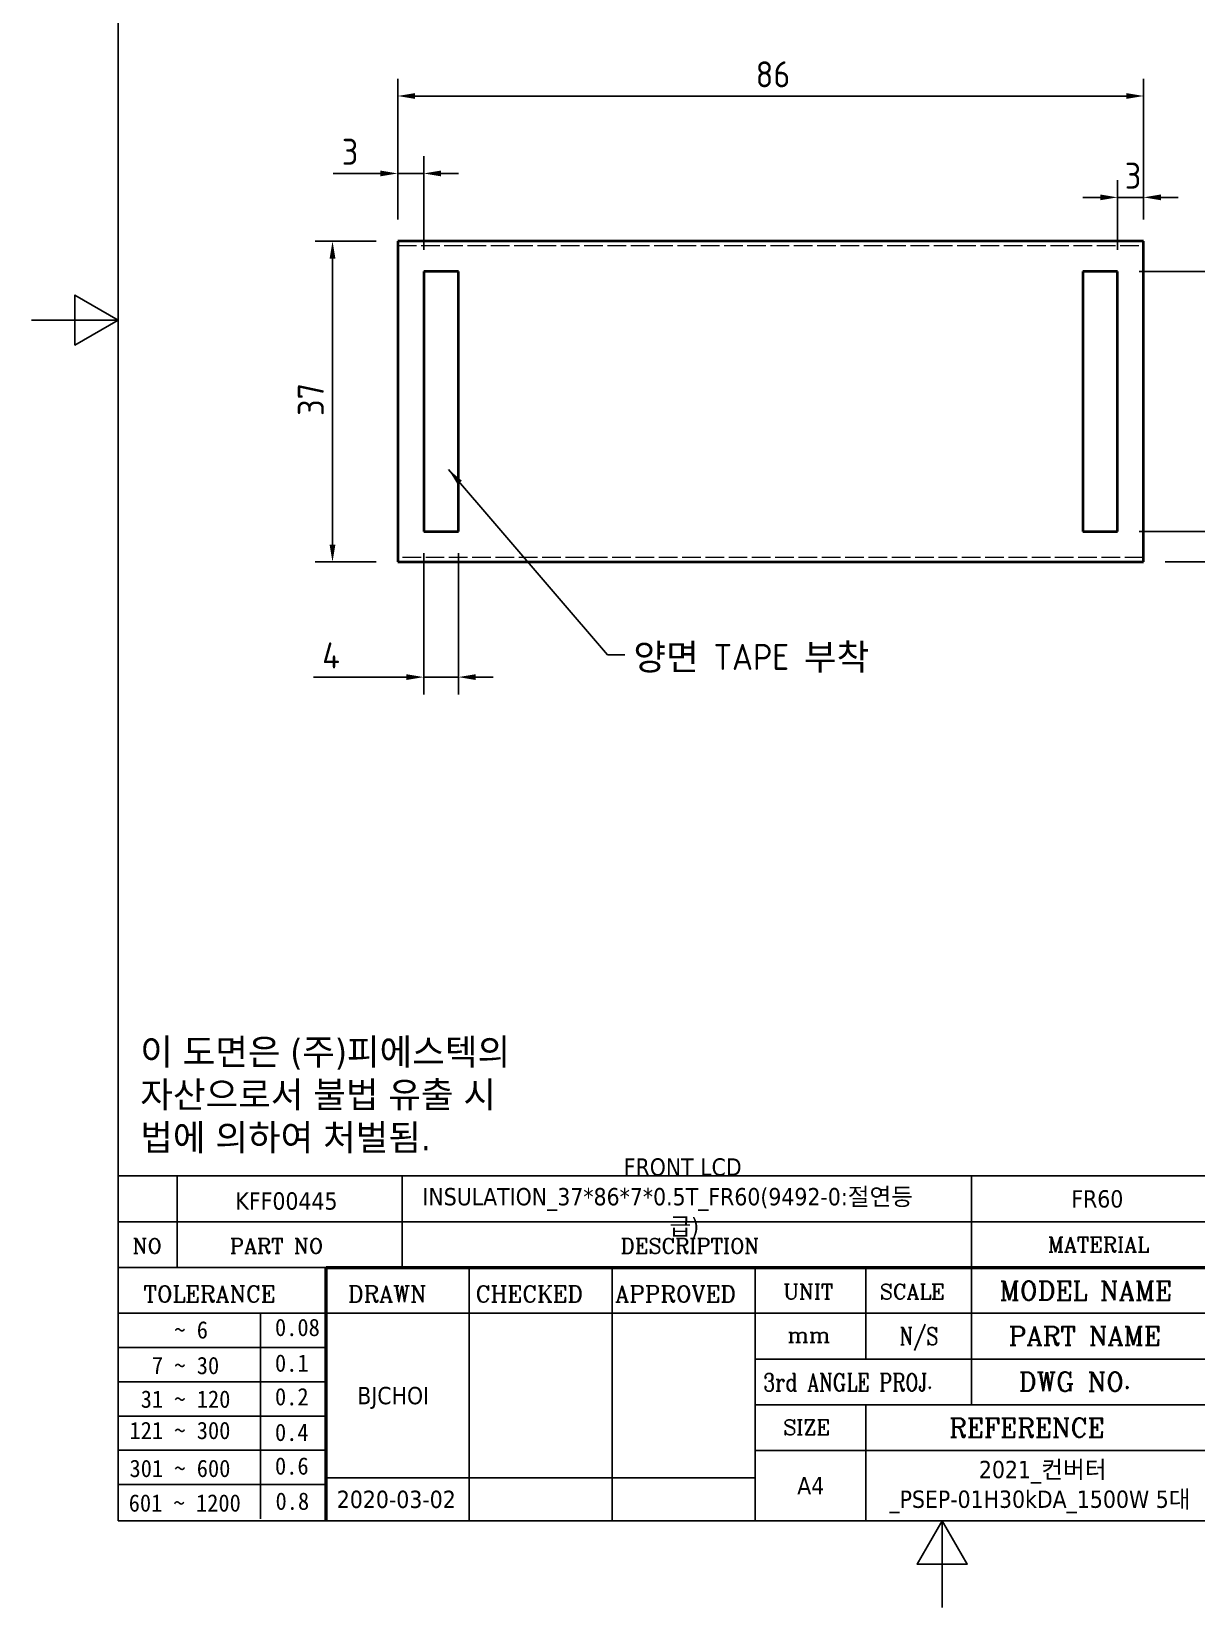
# Model space of a CAD drawing. Header units: millimetres. Extents: x 0 to 210, y 0 to 297.
# Drawn here: x 0 to 134.3, y 0 to 181.8 of the extents above; entities that cross this region are included whole.
import ezdxf
from ezdxf.enums import TextEntityAlignment as Align

# ---------------------------------------------------------------- set-up
doc = ezdxf.new("R2010")
doc.units = ezdxf.units.MM
doc.linetypes.add('DASHED', pattern=[0.2067, 0.1654, -0.0413])
doc.layers.get('0').update_dxf_attribs({"color": 3, "lineweight": 25})
for name, color, linetype, lineweight in [('가려진 것(ISO)', 2, 'DASHED', 18), ('가시적인 것(ISO)', 3, 'Continuous', 40), ('경계(ISO)', 7, 'Continuous', 25), ('기호(ISO)', 5, 'Continuous', 25), ('제목(ISO)', 5, 'Continuous', 50), ('치수(ISO)', 2, 'Continuous', 25)]:
    doc.layers.add(name, color=color, linetype=linetype, lineweight=lineweight)
doc.styles.add('HAN_291', font='')
doc.styles.add('ISO ProportionalPSTEK', font='isocp.shx')
doc.styles.add('RC_284', font='ROMANC.shx')
doc.styles.add('RC_287', font='ROMANC.shx')
doc.styles.add('RC_292', font='ROMANC.shx')
doc.styles.add('문자 텍스트_PSTEK_POSCO', font='isocp.shx')
doc.styles.add('치수 텍스트_PSTEK_POSCO', font='isocp.shx')
doc.styles.add('텍스트 스타일198', font='tahoma.ttf')
doc.styles.add('텍스트 스타일333', font='ROMANC.shx', dxfattribs={"width": 0.800000011920929})
doc.styles.get('HAN_291').set_extended_font_data('GulimChe')
doc.dimstyles.new('PSTEK$7', dxfattribs={"dimtxt": 2.5, "dimasz": 2, "dimexe": 1, "dimexo": 1, "dimgap": 1, "dimtad": 1, "dimrnd": 1e-08, "dimdsep": 46, "dimtxsty": 'ISO ProportionalPSTEK', "dimblk": 'Filled-1', "dimcen": 0.09, "dimdle": 10, "dimclrd": 3, "dimclre": 3, "dimclrt": 1, "dimadec": 1, "dimazin": 2, "dimtfac": 1, "dimtmove": 0, "dimatfit": 3, "dimfxl": 0, "dimtolj": 1, "dimlwd": -1, "dimlwe": -1, "dimarcsym": 0})
doc.dimstyles.new('PSTEK-01', dxfattribs={"dimtxt": 3, "dimasz": 2, "dimexe": 2, "dimexo": 2.5, "dimgap": 1, "dimtad": 1, "dimrnd": 1e-08, "dimdsep": 46, "dimtxsty": '치수 텍스트_PSTEK_POSCO', "dimcen": 0.09, "dimdle": 10, "dimclrd": 7, "dimclre": 7, "dimclrt": 2, "dimadec": 1, "dimazin": 2, "dimtfac": 1, "dimtmove": 0, "dimatfit": 3, "dimfxl": 0, "dimtolj": 1, "dimlwd": -1, "dimlwe": -1, "dimarcsym": 0})

# ---------------------------------------------------------------- blocks, each defined once
blk = doc.blocks.new('경계 Default Border')
at = {"layer": '경계(ISO)', "flags": 128}
for points in [[(10, 10), (10, 287.0000076293945), (200, 287.0000076293945), (200, 10), (10, 10)], [(0, 148.5000038146973), (10, 148.5000038146973), (5, 151.3867473602295), (5, 145.6132507324219), (10, 148.5000038146973)], [(105, 0), (105, 10), (102.1132469177246, 5), (107.8867530822754, 5), (105, 10)]]:
    blk.add_lwpolyline(points, dxfattribs=at)
blk = doc.blocks.new('제목 블록 PSTEK')
at = {"color": 180}
for p, q in [((182.475792979055, 11.79100474011392), (182.4757929790549, 51.56524660363496)), ((182.4757929790549, 51.56524660363496), (372.4757929537551, 51.56524660363496)), ((189.2651435055721, 51.56524660363496), (189.2651435055722, 41.00524660363494)), ((215.2152739891528, 41.00524660363494), (215.2152739891528, 51.56524660363496)), ((280.8758854511282, 51.56524660363496), (280.8758854511282, 41.00524660363494)), ((182.475792979055, 46.2852466036349), (372.4757929537551, 46.28524660363492)), ((182.475792979055, 41.00524660363493), (206.451475290024, 41.00524660363493)), ((222.9401812389276, 11.79100474011392), (222.9401812389276, 41.00524660363494)), ((239.4288871878316, 11.79100474011392), (239.4288871878316, 41.00524660363494)), ((255.9175931367356, 11.79100474011392), (255.9175931367356, 41.00524660363494)), ((268.6918866058747, 41.00524660363494), (268.6918866058747, 30.44524660363498)), ((280.8758854511282, 41.00524660363494), (280.8758854511282, 25.16524660363502)), ((182.475792979055, 35.72524660363497), (206.451475290024, 35.72524660363497)), ((198.8621818849491, 12.02524660363491), (198.8621818849491, 35.72524660363497)), ((206.451475290024, 35.72524660363497), (372.4757929537551, 35.72524660363497)), ((182.475792979055, 31.77524660363492), (206.451475290024, 31.77524660363492)), ((255.917593136736, 30.44524660363498), (372.4757929537552, 30.44524660363501)), ((182.475792979055, 27.82524660363487), (206.451475290024, 27.82524660363487)), ((182.475792979055, 23.87524660363505), (206.451475290024, 23.87524660363505)), ((255.9175931367359, 25.16524660363502), (372.4757929537552, 25.165246603635)), ((268.6918866058744, 25.16524660363502), (268.6918866058744, 11.79100474011392)), ((182.475792979055, 19.92524660363478), (206.451475290024, 19.92524660363478)), ((255.9175931367359, 19.88524660363481), (310.0881549537553, 19.88524660363481)), ((206.451475290024, 16.74100474011396), (255.9175931367359, 16.74100474011396)), ((182.475792979055, 15.97524660363496), (206.451475290024, 15.97524660363496)), ((182.475792979055, 11.79100474011392), (372.4757929537551, 11.79100474011389))]:
    blk.add_line(p, q, dxfattribs=at)
at = {"color": 7, "lineweight": 50}
for p, q in [((206.4514752900237, 11.79100474011392), (206.4514752900237, 41.00524660363494)), ((206.451475290024, 41.00524660363494), (372.4757929537551, 41.00524660363496))]:
    blk.add_line(p, q, dxfattribs=at)
at = {"layer": '제목(ISO)', "lineweight": 18}
blk.add_line((182.475792979055, 35.72500474011393), (182.475792979055, 11.79100474011392), dxfattribs=at)
at = {"color": 2}
for s, height, style, p in [('NO', 1.742399930953979, 'RC_284', (184.135398793432, 42.62317362549192)), ('PART NO', 1.742399930953979, 'RC_284', (195.3359407378685, 42.62317362549192)), ('DESCRIPTION', 1.742399930953979, 'RC_284', (240.4025565652523, 42.62317362549192)), (' TOLERANCE', 1.899999976158142, 'RC_287', (184.0872874387979, 37.00893196870329)), ('DRAWN', 1.899999976158142, 'RC_287', (208.9766620976279, 37.00893196870329)), ('CHECKED', 1.899999976158142, 'RC_287', (223.6856844514997, 37.00893196870329)), ('APPROVED', 1.899999976158142, 'RC_287', (239.7795453577791, 37.00893196870329)), ('UNIT', 1.742399930953979, 'RC_284', (259.1652673287452, 37.34317362549218)), ('SCALE', 1.742399930953979, 'RC_284', (270.2934779252897, 37.34317362549218)), ('MODEL NAME', 2.178000062704086, 'RC_292', (284.096330289083, 37.25462520371384)), ('    ~ 6', 2.000000029802322, 'HAN_291', (183.7721304966814, 32.8176515608431)), ('0.08', 2.000000029802322, 'HAN_291', (200.5467345600617, 33.09873600004101)), ('mm', 1.742399930953979, 'RC_284', (259.6505418159997, 32.3543089683787)), ('PART NAME', 2.178000062704086, 'RC_292', (285.1416959765849, 32.03045329421792)), ('0.1', 2.000000029802322, 'HAN_291', (200.5467345600617, 28.98646558742206)), ('  7 ~ 30', 2.000000029802322, 'HAN_291', (183.7721304966814, 28.70538114822415)), (' DWG NO.', 2.178000062704086, 'RC_292', (284.8124284083233, 26.75045329421772)), (' 31 ~ 120', 2.000000029802322, 'HAN_291', (183.7721304966814, 24.82628181916237)), ('0.2', 2.000000029802322, 'HAN_291', (200.5467345600617, 25.10736625836028)), ('121 ~ 300', 2.000000029802322, 'HAN_291', (183.7721304966814, 21.21401206133254)), ('0.4', 2.000000029802322, 'HAN_291', (200.5467345600617, 20.99509650053045)), ('SIZE', 1.742399930953979, 'RC_284', (259.1652673287452, 21.69497768947366)), ('REFERENCE', 2.178000062704086, 'RC_292', (278.2741065029841, 21.43214925458022)), ('301 ~ 600', 2.000000029802322, 'HAN_291', (183.7721304966814, 16.83491273227077)), ('0.6', 2.000000029802322, 'HAN_291', (200.5467345600617, 17.11599717146868)), ('601 ~ 1200', 2.000000029802322, 'HAN_291', (183.6802025156883, 12.84759660881125)), ('0.8', 2.000000029802322, 'HAN_291', (200.6097246063884, 13.05732192299702))]:
    blk.add_text(s, height=height, dxfattribs=dict(at, style=style)).set_placement(p)
at = {"color": 2, "style": 'RC_284'}
blk.add_text('MATERIAL', height=1.742399930953979, dxfattribs=at).set_placement((295.4820202024417, 43.64524660363492), align=Align.MIDDLE_CENTER)
at = {"color": 7, "style": '텍스트 스타일333', "width": 0.7999999523162842}
blk.add_text('N/S', height=2.000000029802322, dxfattribs=at).set_placement((274.7838860285014, 33.08524660363496), align=Align.MIDDLE_CENTER)
at = {"color": 2, "style": '텍스트 스타일333', "width": 0.7999999523162842}
blk.add_text('3rd ANGLE PROJ.', height=2.000000029802322, dxfattribs=at).set_placement((256.8430306642954, 26.76148381654429))
at = {"layer": '제목(ISO)', "color": 7, "style": '텍스트 스타일198'}
for tag, p in [('설명_001', (240.762314765382, 51.60193794445095)), ('부품_번호_001', (195.9911785554453, 47.68071419841495)), ('설명_002', (217.5464315162406, 48.17805870579944)), ('재질_001', (292.3638200418054, 47.92591818687281)), ("3._Q'TY_001", (312.7051684940307, 47.92188863680521)), ('질량\\P3;_001', (350.3046145979153, 48.1643332325385)), ('설명_003', (246.01907660789, 44.75473205087484)), ('1._MODEL_NAME_001', (326.2265096999781, 37.52172745615292)), ('제목_001', (333.5584662743366, 32.12134217035067)), ('설계자_001', (210.0322956529191, 25.23312566343435)), ('부품_번호_001', (334.6504188086772, 26.80591818687283)), ('프로젝트_001', (281.7143245048521, 16.70626985185461)), ('시트_크기_001', (260.7634369704525, 14.8381256569732)), ('작성_날짜_001', (207.6770236384131, 13.26600473167383)), ('프로젝트_002', (271.3899446543797, 13.2823906132031))]:
    blk.add_attdef(tag, p, '', height=2.000000029802322, dxfattribs=at)
for tag, p in [('4._COLOR', (327.6805273250926, 48.92524660363493)), ('점검자', (231.1845342133799, 26.23312567187446)), ('엔지니어링_승인자', (247.673240162284, 26.23312567187446)), ('점검_날짜', (231.1845342133799, 14.26600474011394)), ('엔지니어링_승인_날짜', (247.6732401622839, 14.26600474011394))]:
    blk.add_attdef(tag, text='', height=2.000000029802322, dxfattribs=at).set_placement(p, align=Align.MIDDLE_CENTER)
blk = doc.blocks.new('Filled-1')
at = {"color": 0}
for p, q in [((0, 0), (-1, 0.1666666666666667)), ((-1, 0.1666666666666667), (-1, -0.1666666666666667)), ((-1, 0), (0, 0)), ((-1, -0.1666666666666667), (0, 0))]:
    blk.add_line(p, q, dxfattribs=at)
at = {"color": 0, "flags": 128}
blk.add_lwpolyline([(-1, -0.1666666666666667), (0, 0), (-1, 0.1666666666666667), (-1, -0.1666666666666667)], dxfattribs=at)
at = {"color": 0}
blk.add_solid([(-1, -0.1666666666666667), (0, 0), (-1, 0.1666666666666667), (-1, -0.1666666666666667)], dxfattribs=at)
blk = doc.blocks.new('*D21')
at = {"layer": 'Defpoints', "color": 0, "transparency": 16777216}
for p in [(125.2223853188437, 124.0979247025109), (128.2223853188437, 120.5979247025109), (141.879536809855, 120.5979247025109)]:
    blk.add_point(p, dxfattribs=at)
at = {"layer": '치수(ISO)', "color": 7, "transparency": 16777216}
for p, q in [((141.879536809855, 126.0979247025109), (141.879536809855, 128.0979247025109)), ((127.7223853188437, 124.0979247025109), (143.879536809855, 124.0979247025109)), ((141.879536809855, 124.0979247025109), (141.879536809855, 120.5979247025109)), ((130.7223853188437, 120.5979247025109), (143.879536809855, 120.5979247025109)), ((141.879536809855, 118.5979247025109), (141.879536809855, 108.7651068628988))]:
    blk.add_line(p, q, dxfattribs=at)
for points in [[(141.5462034765216, 126.0979247025109), (142.2128701431883, 126.0979247025109), (141.879536809855, 124.0979247025109)], [(141.5462034765216, 118.5979247025109), (142.2128701431883, 118.5979247025109), (141.879536809855, 120.5979247025109)]]:
    blk.add_solid(points, dxfattribs=at)
at = {"layer": '치수(ISO)', "color": 2, "transparency": 16777216, "insert": (139.379536809855, 109.7651068628988), "char_height": 3, "attachment_point": 4, "rotation": 90, "style": '치수 텍스트_PSTEK_POSCO'}
blk.add_mtext('\\A1;3.5', dxfattribs=at)
blk = doc.blocks.new('*D22')
at = {"layer": 'Defpoints', "color": 0, "transparency": 16777216}
for p in [(125.2223853188437, 154.0979247025109), (125.2223853188437, 124.0979247025109), (141.879536809855, 124.0979247025109)]:
    blk.add_point(p, dxfattribs=at)
at = {"layer": '치수(ISO)', "color": 7, "transparency": 16777216}
for p, q in [((127.7223853188437, 154.0979247025109), (143.879536809855, 154.0979247025109)), ((141.879536809855, 152.0979247025109), (141.879536809855, 126.0979247025109)), ((127.7223853188437, 124.0979247025109), (143.879536809855, 124.0979247025109))]:
    blk.add_line(p, q, dxfattribs=at)
for points in [[(141.5462034765216, 152.0979247025109), (142.2128701431883, 152.0979247025109), (141.879536809855, 154.0979247025109)], [(141.5462034765216, 126.0979247025109), (142.2128701431883, 126.0979247025109), (141.879536809855, 124.0979247025109)]]:
    blk.add_solid(points, dxfattribs=at)
at = {"layer": '치수(ISO)', "color": 2, "transparency": 16777216, "insert": (139.379536809855, 137.4467436001486), "char_height": 3, "attachment_point": 4, "rotation": 90, "style": '치수 텍스트_PSTEK_POSCO'}
blk.add_mtext('\\A1;30', dxfattribs=at)
blk = doc.blocks.new('*D23')
at = {"layer": 'Defpoints', "color": 0, "transparency": 16777216}
for p in [(34.70383374527405, 157.5979247025109), (42.22238531884368, 157.5979247025109), (42.22238531884369, 120.5979247025109)]:
    blk.add_point(p, dxfattribs=at)
at = {"layer": '치수(ISO)', "color": 7, "transparency": 16777216}
for p, q in [((39.72238531884368, 157.5979247025109), (32.70383374527405, 157.5979247025109)), ((34.70383374527405, 122.5979247025109), (34.70383374527405, 155.5979247025109)), ((39.72238531884369, 120.5979247025109), (32.70383374527405, 120.5979247025109))]:
    blk.add_line(p, q, dxfattribs=at)
for points in [[(34.37050041194072, 155.5979247025109), (35.03716707860739, 155.5979247025109), (34.70383374527405, 157.5979247025109)], [(34.37050041194071, 122.5979247025109), (35.03716707860738, 122.5979247025109), (34.70383374527405, 120.5979247025109)]]:
    blk.add_solid(points, dxfattribs=at)
at = {"layer": '치수(ISO)', "color": 2, "transparency": 16777216, "insert": (32.20383374527403, 137.4479247025108), "char_height": 3, "attachment_point": 4, "rotation": 90, "style": '치수 텍스트_PSTEK_POSCO'}
blk.add_mtext('\\A1;37', dxfattribs=at)
blk = doc.blocks.new('*D24')
at = {"layer": 'Defpoints', "color": 0, "transparency": 16777216}
for p in [(45.22238531884369, 124.0979247025109), (49.22238531884369, 124.0979247025109), (49.22238531884369, 107.3167097582332)]:
    blk.add_point(p, dxfattribs=at)
at = {"layer": '치수(ISO)', "color": 7, "transparency": 16777216}
for p, q in [((45.22238531884369, 121.5979247025109), (45.22238531884369, 105.3167097582332)), ((49.22238531884369, 121.5979247025109), (49.22238531884369, 105.3167097582332)), ((43.22238531884369, 107.3167097582332), (32.52376655784925, 107.3167097582332)), ((49.22238531884369, 107.3167097582332), (45.22238531884369, 107.3167097582332)), ((51.22238531884369, 107.3167097582332), (53.22238531884369, 107.3167097582332))]:
    blk.add_line(p, q, dxfattribs=at)
for points in [[(43.22238531884369, 107.6500430915665), (43.22238531884369, 106.9833764248998), (45.22238531884369, 107.3167097582332)], [(51.22238531884369, 107.6500430915665), (51.22238531884369, 106.9833764248998), (49.22238531884369, 107.3167097582332)]]:
    blk.add_solid(points, dxfattribs=at)
at = {"layer": '치수(ISO)', "color": 2, "transparency": 16777216, "insert": (33.52376655784925, 109.8167097582332), "char_height": 3, "attachment_point": 4, "style": '치수 텍스트_PSTEK_POSCO'}
blk.add_mtext('\\A1;4', dxfattribs=at)
blk = doc.blocks.new('*D25')
at = {"layer": 'Defpoints', "color": 0, "transparency": 16777216}
for p in [(128.2223853188437, 162.6540118013118), (128.2223853188437, 157.5979247025109), (125.2223853188437, 154.0979247025109)]:
    blk.add_point(p, dxfattribs=at)
at = {"layer": '치수(ISO)', "color": 7, "transparency": 16777216}
for p, q in [((125.2223853188437, 156.5979247025109), (125.2223853188437, 164.6540118013118)), ((128.2223853188437, 160.0979247025109), (128.2223853188437, 164.6540118013118)), ((123.2223853188437, 162.6540118013118), (121.2223853188437, 162.6540118013118)), ((125.2223853188437, 162.6540118013118), (128.2223853188437, 162.6540118013118)), ((130.2223853188437, 162.6540118013118), (132.2223853188437, 162.6540118013118))]:
    blk.add_line(p, q, dxfattribs=at)
for points in [[(123.2223853188437, 162.9873451346452), (123.2223853188437, 162.3206784679785), (125.2223853188437, 162.6540118013118)], [(130.2223853188437, 162.9873451346452), (130.2223853188437, 162.3206784679785), (128.2223853188437, 162.6540118013118)]]:
    blk.add_solid(points, dxfattribs=at)
at = {"layer": '치수(ISO)', "color": 2, "transparency": 16777216, "insert": (126.0602532844877, 165.1540118013118), "char_height": 3, "attachment_point": 4, "style": '치수 텍스트_PSTEK_POSCO'}
blk.add_mtext('\\A1;3', dxfattribs=at)
blk = doc.blocks.new('*D26')
at = {"layer": 'Defpoints', "color": 0, "transparency": 16777216}
for p in [(45.22238531884369, 165.4123323300902), (42.22238531884369, 157.5979247025109), (45.22238531884369, 154.0979247025109)]:
    blk.add_point(p, dxfattribs=at)
at = {"layer": '치수(ISO)', "color": 7, "transparency": 16777216}
for p, q in [((42.22238531884369, 160.0979247025109), (42.22238531884369, 167.4123323300902)), ((45.22238531884369, 156.5979247025109), (45.22238531884369, 167.4123323300902)), ((40.22238531884369, 165.4123323300902), (34.78105857084586, 165.4123323300902)), ((45.22238531884369, 165.4123323300902), (42.22238531884369, 165.4123323300902)), ((47.22238531884369, 165.4123323300902), (49.22238531884369, 165.4123323300902))]:
    blk.add_line(p, q, dxfattribs=at)
for points in [[(40.22238531884369, 165.7456656634236), (40.22238531884369, 165.0789989967569), (42.22238531884369, 165.4123323300902)], [(47.22238531884369, 165.7456656634236), (47.22238531884369, 165.0789989967569), (45.22238531884369, 165.4123323300902)]]:
    blk.add_solid(points, dxfattribs=at)
at = {"layer": '치수(ISO)', "color": 2, "transparency": 16777216, "insert": (35.78105857084586, 167.9123323300902), "char_height": 3, "attachment_point": 4, "style": '치수 텍스트_PSTEK_POSCO'}
blk.add_mtext('\\A1;3', dxfattribs=at)
blk = doc.blocks.new('*D27')
at = {"layer": 'Defpoints', "color": 0, "transparency": 16777216}
for p in [(128.2223853188437, 174.3447929651924), (42.22238531884369, 157.5979247025109), (128.2223853188437, 157.5979247025109)]:
    blk.add_point(p, dxfattribs=at)
at = {"layer": '치수(ISO)', "color": 7, "transparency": 16777216}
for p, q in [((42.22238531884369, 160.0979247025109), (42.22238531884369, 176.3447929651924)), ((128.2223853188437, 160.0979247025109), (128.2223853188437, 176.3447929651924)), ((44.22238531884369, 174.3447929651924), (126.2223853188437, 174.3447929651924))]:
    blk.add_line(p, q, dxfattribs=at)
for points in [[(44.22238531884369, 174.6781262985257), (44.22238531884369, 174.011459631859), (42.22238531884369, 174.3447929651924)], [(126.2223853188437, 174.6781262985257), (126.2223853188437, 174.011459631859), (128.2223853188437, 174.3447929651924)]]:
    blk.add_solid(points, dxfattribs=at)
at = {"layer": '치수(ISO)', "color": 2, "transparency": 16777216, "insert": (83.49797587002479, 176.8447929651924), "char_height": 3, "attachment_point": 4, "style": '치수 텍스트_PSTEK_POSCO'}
blk.add_mtext('\\A1;86', dxfattribs=at)

msp = doc.modelspace()

# ---------------------------------------------------------------- linework, layer by layer
at = {"layer": '가려진 것(ISO)', "ltscale": 13.00193500518799}
for p, q in [((42.22238531884368, 157.0979247025109), (128.2223853188437, 157.0979247025109)), ((128.2223853188437, 121.0979247025109), (42.22238531884368, 121.0979247025109))]:
    msp.add_line(p, q, dxfattribs=at)
at = {"layer": '가시적인 것(ISO)'}
for p, q in [((42.22238531884368, 157.5979247025109), (42.22238531884368, 120.5979247025109)), ((128.2223853188437, 157.5979247025109), (42.22238531884368, 157.5979247025109)), ((128.2223853188437, 120.5979247025109), (128.2223853188437, 157.5979247025109)), ((45.22238531884368, 154.0979247025109), (45.22238531884368, 124.0979247025109)), ((49.22238531884368, 154.0979247025109), (45.22238531884368, 154.0979247025109)), ((49.22238531884368, 124.0979247025109), (49.22238531884368, 154.0979247025109)), ((121.2223853188437, 154.0979247025109), (121.2223853188437, 124.0979247025109)), ((125.2223853188437, 154.0979247025109), (121.2223853188437, 154.0979247025109)), ((125.2223853188437, 124.0979247025109), (125.2223853188437, 154.0979247025109)), ((45.22238531884368, 124.0979247025109), (49.22238531884368, 124.0979247025109)), ((121.2223853188437, 124.0979247025109), (125.2223853188437, 124.0979247025109)), ((42.22238531884368, 120.5979247025109), (128.2223853188437, 120.5979247025109))]:
    msp.add_line(p, q, dxfattribs=at)

# ---------------------------------------------------------------- block references
msp.add_blockref('경계 Default Border', (0, 0))
ref = msp.add_blockref('제목 블록 PSTEK', (-172.4757929537552, -1.791004740113895))
ref.add_attrib('설계자_001', 'BJCHOI', (37.55650269916396, 23.44212092332045), dxfattribs={"layer": '제목(ISO)', "color": 7, "height": 2.000000029802322, "style": '텍스트 스타일198'})
ref.add_attrib('프로젝트_001', '2021_컨버터', (109.238531551097, 14.91526511174072), dxfattribs={"layer": '제목(ISO)', "color": 7, "height": 2.000000029802322, "style": '텍스트 스타일198'})
ref.add_attrib('시트_크기_001', 'A4', (88.28764401669724, 13.04712091685931), dxfattribs={"layer": '제목(ISO)', "color": 7, "height": 2.000000029802322, "style": '텍스트 스타일198'})
ref.add_attrib('작성_날짜_001', '2020-03-02', (35.20123068465794, 11.47499999155994), dxfattribs={"layer": '제목(ISO)', "color": 7, "height": 2.000000029802322, "style": '텍스트 스타일198'})
ref.add_attrib('재질_001', 'FR60', (119.8880270880503, 46.13491344675892), dxfattribs={"layer": '제목(ISO)', "color": 7, "height": 2.000000029802322, "style": '텍스트 스타일198'})
ref.add_attrib('설명_001', 'FRONT LCD', (68.28652181162686, 49.81093320433705), dxfattribs={"layer": '제목(ISO)', "color": 7, "height": 2.000000029802322, "style": '텍스트 스타일198'})
ref.add_attrib('부품_번호_001', 'KFF00445', (23.51538560169011, 45.88970945830106), dxfattribs={"layer": '제목(ISO)', "color": 7, "height": 2.000000029802322, "style": '텍스트 스타일198'})
ref.add_attrib('프로젝트_002', '_PSEP-01H30kDA_1500W 5대', (98.91415170062457, 11.49138587308921), dxfattribs={"layer": '제목(ISO)', "color": 7, "height": 2.000000029802322, "style": '텍스트 스타일198'})
ref.add_attrib('설명_002', 'INSULATION_37*86*7*0.5T_FR60(9492-0:절연등', (45.07063856248546, 46.38705396568555), dxfattribs={"layer": '제목(ISO)', "color": 7, "height": 2.000000029802322, "style": '텍스트 스타일198'})
ref.add_attrib('설명_003', '급)', (73.54328365413491, 42.96372731076094), dxfattribs={"layer": '제목(ISO)', "color": 7, "height": 2.000000029802322, "style": '텍스트 스타일198'})

# ---------------------------------------------------------------- texts
at = {"layer": '기호(ISO)', "color": 2, "insert": (69.40270361269415, 111.1426788064325), "char_height": 3.00000011920929, "width": 31.85935735702515, "attachment_point": 1, "style": 'ISO ProportionalPSTEK'}
msp.add_mtext('{\\fISOCP|b0|i0;\\H3.0000;양면 TAPE 부착}', dxfattribs=at)
at = {"layer": '기호(ISO)', "color": 7, "insert": (12.5345017592702, 58.99349659427185), "char_height": 3.00000011920929, "width": 60.84077827472761, "attachment_point": 4, "line_spacing_factor": 0.9878842234611511, "style": '문자 텍스트_PSTEK_POSCO'}
msp.add_mtext('{\\fTahoma|b0|i0;\\H3.0000;이 도면은 (주)피에스텍의\\P자산으로서 불법 유출 시 \\P법에 의하여 처벌됨.}', dxfattribs=at)

# ---------------------------------------------------------------- dimensions: what is measured, and where the dimension line sits
at = {"layer": '치수(ISO)', "color": 7}
for base, p1, p2, angle, override, picture, middle in [((128.2223853188437, 174.3447929651924), (42.22238531884369, 157.5979247025109), (128.2223853188437, 157.5979247025109), 180, {"dimdec": 2, "dimtp": 0, "dimtm": -0, "dimtdec": 2, "dimtofl": 0, "dimatfit": 1}, '*D27', (85.22238531884369, 174.3447929651924)), ((45.22238531884369, 165.4123323300902), (42.22238531884369, 157.5979247025109), (45.22238531884369, 154.0979247025109), 180, {"dimdec": 2, "dimtp": 0, "dimtm": -0, "dimtdec": 2, "dimtofl": 1, "dimatfit": 1}, '*D26', (36.44319060520183, 165.4123323300902)), ((34.70383374527405, 157.5979247025109), (42.22238531884369, 120.5979247025109), (42.22238531884368, 157.5979247025109), 270, {"dimdec": 2, "dimtp": 0, "dimtm": -0, "dimtdec": 2, "dimtofl": 0, "dimatfit": 1}, '*D23', (34.70383374527403, 139.0979247025109)), ((141.879536809855, 124.0979247025109), (125.2223853188437, 154.0979247025109), (125.2223853188437, 124.0979247025109), 90, {"dimdec": 2, "dimtp": 0, "dimtm": -0, "dimtdec": 2, "dimtofl": 0, "dimatfit": 1}, '*D22', (141.879536809855, 139.0979247025109)), ((141.879536809855, 120.5979247025109), (125.2223853188437, 124.0979247025109), (128.2223853188437, 120.5979247025109), 270, {"dimdec": 2, "dimtp": 0, "dimtm": -0, "dimtdec": 2, "dimtofl": 1, "dimatfit": 1}, '*D21', (141.879536809855, 111.9272388972548)), ((49.22238531884369, 107.3167097582332), (45.22238531884369, 124.0979247025109), (49.22238531884369, 124.0979247025109), 180, {"dimdec": 2, "dimtp": 0, "dimtm": -0, "dimtdec": 2, "dimtofl": 1, "dimatfit": 1}, '*D24', (34.27376655784925, 107.3167097582332))]:
    dim = msp.add_linear_dim(base=base, p1=p1, p2=p2, angle=angle, dimstyle='PSTEK-01', override=override, dxfattribs=at)
    dim.commit()
    dim.dimension.update_dxf_attribs({"geometry": picture, "text_midpoint": middle, "dimtype": 160})
dim = msp.add_linear_dim(base=(128.2223853188437, 162.6540118013118), p1=(125.2223853188437, 154.0979247025109), p2=(128.2223853188437, 157.5979247025109), dimstyle='PSTEK-01', override={"dimdec": 2, "dimtp": 0, "dimtm": -0, "dimtdec": 2, "dimtofl": 1, "dimatfit": 1}, dxfattribs=at)
dim.commit()
dim.dimension.update_dxf_attribs({"geometry": '*D25', "text_midpoint": (126.7223853188437, 162.6540118013118), "dimtype": 160})

# ---------------------------------------------------------------- leaders
at = {"layer": '기호(ISO)', "color": 3, "annotation_type": 0, "has_hookline": 1, "hookline_direction": 0, "text_width": 28.85140846419381}
msp.add_leader([(48.07438764697636, 131.2730847389376), (66.40270361269415, 109.8926788064325), (68.40270361269415, 109.8926788064325)], dimstyle='PSTEK$7', override={"dimtad": 0}, dxfattribs=at)

doc.saveas('drawing.dxf')
